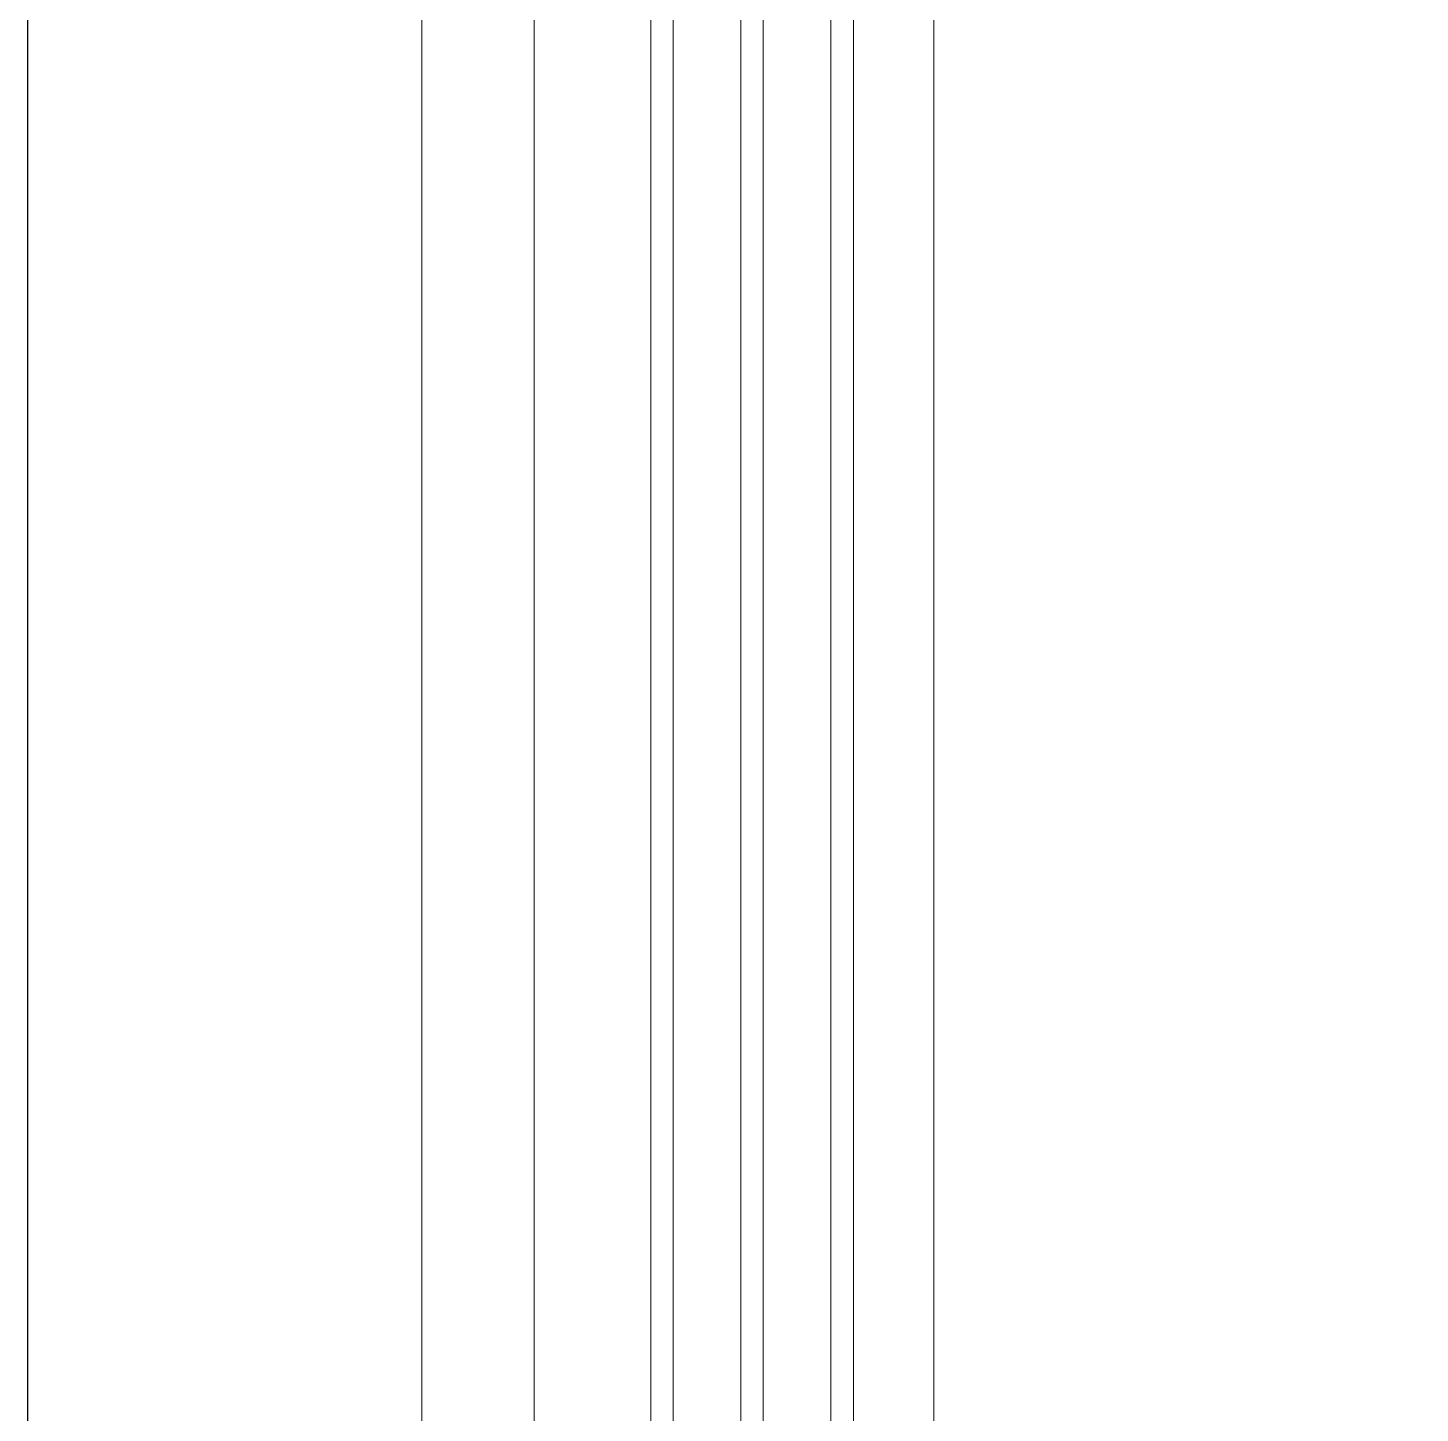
# Model space of a CAD drawing. Header units: millimetres. Extents: x 0 to 145404, y 0 to 194550.
# Drawn here: x 78875.5 to 79122.9, y 175273.8 to 175520.1 of the extents above; entities that cross this region are included whole.
import ezdxf

# ---------------------------------------------------------------- set-up
doc = ezdxf.new("R2010")
doc.units = ezdxf.units.MM
doc.linetypes.add('HIDDEN2', pattern=[0.1875, 0.125, -0.0625])
for name, color, linetype, lineweight in [('АР - детали окон', 152, 'Continuous', 0), ('АР - Наружная стена', 144, 'Continuous', 30), ('АР - Окна', 150, 'Continuous', 9), ('АР - окна - открывание', 251, 'Continuous', 5), ('АР - стекла', 142, 'Continuous', 0)]:
    doc.layers.add(name, color=color, linetype=linetype, lineweight=lineweight)

# ---------------------------------------------------------------- blocks, each defined once
blk = doc.blocks.new('блок балконный дверной с проходом 750мм')
at = {"layer": 'АР - детали окон', "color": 251}
blk.add_lwpolyline([(-950.000098820652, 79.99791722252277), (-900.000098820652, 79.99791722252277), (-900.000098820652, 149.9979172225228), (-50.00009882065217, 149.9979172225228), (-50.00009882065217, 79.99791722252277), (-9.882065216970659e-05, 79.99791722252277), (-9.882065216970659e-05, -250.0020827774772), (-950.000098820652, -250.0020827774771)], close=True, dxfattribs=at)
at = {"layer": 'АР - детали окон', "color": 252, "linetype": 'Continuous', "ltscale": 0.5, "flags": 128}
for points in [[(-0.0002799008871079423, 79.9997283817863), (-950.000098820652, 79.99791722205711)], [(-826.1183537294855, 60.001217348057), (-123.6859783716136, 60.00121964876755)], [(-130.7354392249035, -10.99861389282731), (-819.0688928761956, -10.99861619359606)]]:
    blk.add_lwpolyline(points, dxfattribs=at)
at = {"layer": 'АР - окна - открывание', "color": 252, "linetype": 'HIDDEN2', "lineweight": 0, "ltscale": 75}
blk.add_arc((-50.5144568612377, -0.0003663423633781804), 839.7754183786165, 180, 270, dxfattribs=at)
at = {"layer": 'АР - стекла'}
for points in [[(-122.6195224891344, 39.29084659801057), (-827.1847758915101, 39.29057083261588), (-827.1847758915101, 35.29058334995327), (-122.6195224891344, 35.29085911534796)], [(-122.6195224891344, 23.29088236314394), (-827.1847758915101, 23.29060659774925), (-827.1847758915101, 19.29061008499932), (-122.6195224891344, 19.29088585039401)], [(-122.6195966960877, 7.290933645364674), (-827.1847758915101, 7.290642362884427), (-827.1847758915101, 3.290645850192703), (-122.6195966960877, 3.290937132672951)]]:
    blk.add_lwpolyline(points, close=True, dxfattribs=at)
blk = doc.blocks.new('Квартира 2К 9600 тип 6')
at = {"layer": 'АР - Наружная стена'}
blk.add_lwpolyline([(7050.00000042282, 4.190951585769653e-09), (7050.00000042282, 10000.00000000186), (6650.00000042282, 10000.00000000186), (6650.00000042282, 4.190951585769653e-09)], close=True, dxfattribs=at)
at = {"layer": 'АР - Окна', "xscale": -1, "rotation": 270}
blk.add_blockref('блок балконный дверной с проходом 750мм', (6900.00208320003, 5310.000098822638), dxfattribs=at)
blk = doc.blocks.new('V_Section_1')
blk.add_blockref('Квартира 2К 9600 тип 6', (8949.999999164604, -10000.00000000652))

msp = doc.modelspace()

# ---------------------------------------------------------------- block references
at = {"xscale": -1}
msp.add_blockref('V_Section_1', (94875.46005912252, 180696.1136985498), dxfattribs=at)

doc.saveas('drawing.dxf')
